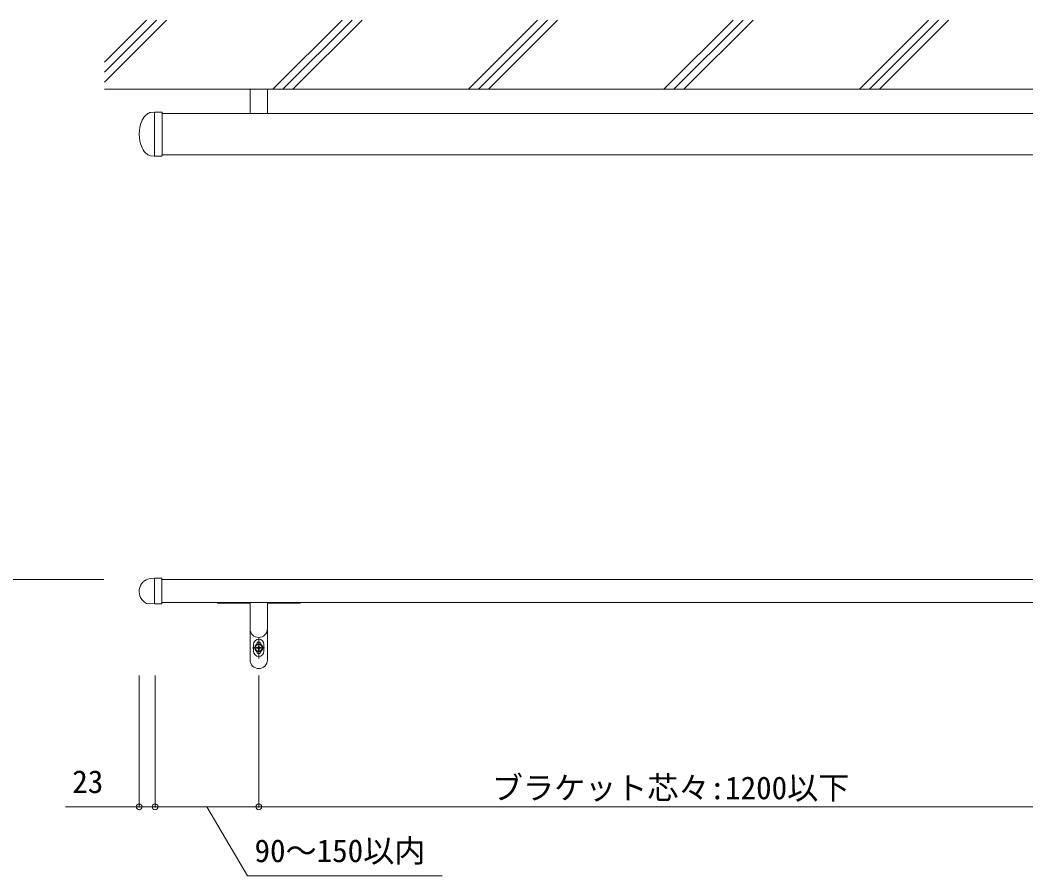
# Model space of a CAD drawing. Units: millimetres, scale not verified. Extents: x -3890 to 4140, y -2825 to 2898.
# Drawn here: x -1208 to 247, y -80 to 1158 of the extents above; entities that cross this region are included whole.
import ezdxf
from ezdxf.enums import TextEntityAlignment as Align

# ---------------------------------------------------------------- set-up
doc = ezdxf.new("R2010")
doc.units = ezdxf.units.MM
doc.header["$LTSCALE"] = 10
for name, color, linetype, lineweight in [('0-3_YKK_11', 4, 'Continuous', 9), ('0-4_YKK_12', 2, 'Continuous', 9), ('0-7_YSS_K', 6, 'Continuous', 9)]:
    doc.layers.add(name, color=color, linetype=linetype, lineweight=lineweight)
doc.styles.add('ＭＳ ゴシック', font='')
doc.styles.get('ＭＳ ゴシック').set_extended_font_data('MS Gothic')

msp = doc.modelspace()

# ---------------------------------------------------------------- linework, layer by layer
at = {"layer": '0-3_YKK_11'}
for p, q in [((-1085.86, 1097.02), (-1024.96, 1157.92)), ((-1085.86, 1082.52), (-1010.46, 1157.92)), ((-1085.86, 1068.02), (-995.96, 1157.92)), ((-842.12, 1057.92), (-742.12, 1157.92)), ((-827.62, 1057.92), (-727.62, 1157.92)), ((-813.12, 1057.92), (-713.12, 1157.92)), ((-559.27, 1057.92), (-459.27, 1157.92)), ((-544.77, 1057.92), (-444.77, 1157.92)), ((-530.27, 1057.92), (-430.27, 1157.92)), ((-276.43, 1057.92), (-176.43, 1157.92)), ((-261.93, 1057.92), (-161.93, 1157.92)), ((-247.43, 1057.92), (-147.43, 1157.92)), ((6.41, 1057.92), (106.41, 1157.92)), ((20.91, 1057.92), (120.91, 1157.92)), ((35.41, 1057.92), (135.41, 1157.92)), ((-1085.86, 1057.92), (1760.64, 1057.92)), ((-875.11, 1057.92), (-875.11, 1022.92)), ((-850.11, 1057.92), (-850.11, 1022.92)), ((-1003.06, 1024.67), (-1013.56, 1024.67)), ((-1013.56, 961.17), (-1013.56, 1024.67)), ((-1002.56, 1024.17), (-1002.56, 961.67)), ((325.94, 1022.92), (-1002.56, 1022.92)), ((-1013.56, 961.17), (-1003.06, 961.17)), ((325.94, 962.92), (-1002.56, 962.92)), ((-1019.89, 349.93), (-1013.59, 350.26)), ((-1013.59, 350.26), (-1013.59, 313.26)), ((-1013.59, 350.26), (-1003.09, 350.26)), ((-1013.59, 350.26), (-1013.59, 313.26)), ((-1002.59, 313.76), (-1002.59, 349.76)), ((325.91, 348.51), (-1002.59, 348.51)), ((-1025.09, 313.86), (-1013.59, 313.26)), ((-1003.09, 313.26), (-1013.59, 313.26)), ((-1002.59, 315.01), (325.91, 315.01)), ((-876.09, 314.01), (-921.59, 314.01)), ((-875.09, 313.01), (-875.09, 232.01)), ((-850.09, 232.01), (-850.09, 313.01)), ((-803.59, 314.01), (-849.09, 314.01)), ((-870.09, 254.51), (-870.09, 244.51)), ((-862.59, 255.26), (-867.59, 252.37)), ((-867.59, 252.37), (-867.59, 246.65)), ((-865.84, 254.51), (-865.84, 254.25)), ((-865.74, 250.01), (-864.09, 250.01)), ((-865.74, 250.01), (-865.74, 249.01)), ((-865.74, 249.01), (-864.09, 249.01)), ((-863.09, 252.66), (-863.09, 251.01)), ((-862.09, 252.66), (-863.09, 252.66)), ((-863.09, 248.01), (-863.09, 246.36)), ((-862.59, 255.26), (-857.59, 252.37)), ((-862.09, 252.66), (-862.09, 251.01)), ((-862.09, 248.01), (-862.09, 246.36)), ((-861.09, 250.01), (-859.44, 250.01)), ((-861.09, 249.01), (-859.44, 249.01)), ((-859.44, 249.01), (-859.44, 250.01)), ((-859.34, 254.51), (-859.34, 254.25)), ((-857.59, 246.65), (-857.59, 252.37)), ((-855.09, 244.51), (-855.09, 254.51)), ((-862.59, 243.76), (-867.59, 246.65)), ((-865.84, 244.77), (-865.84, 244.51)), ((-863.09, 246.36), (-862.09, 246.36)), ((-862.59, 243.76), (-857.59, 246.65)), ((-859.34, 244.77), (-859.34, 244.51))]:
    msp.add_line(p, q, dxfattribs=at)
for points in [[(-1018.99, 1024.39), (-1013.56, 1024.67), (-1013.56, 961.17), (-1018.99, 961.46)], [(-1003.09, 313.26), (-1003.08, 313.26), (-1003.07, 313.26), (-1003.06, 313.26), (-1003.05, 313.26), (-1003.04, 313.26), (-1003.03, 313.26), (-1003.02, 313.26), (-1003.01, 313.27), (-1003, 313.27), (-1002.99, 313.27), (-1002.99, 313.27), (-1002.98, 313.27), (-1002.97, 313.28), (-1002.96, 313.28), (-1002.95, 313.28), (-1002.94, 313.28), (-1002.93, 313.29), (-1002.92, 313.29), (-1002.91, 313.29), (-1002.9, 313.3), (-1002.9, 313.3), (-1002.89, 313.3), (-1002.88, 313.31), (-1002.87, 313.31), (-1002.86, 313.31), (-1002.85, 313.32), (-1002.85, 313.32), (-1002.84, 313.33), (-1002.83, 313.33), (-1002.82, 313.34), (-1002.81, 313.34), (-1002.81, 313.35), (-1002.8, 313.35), (-1002.79, 313.36), (-1002.78, 313.36), (-1002.78, 313.37), (-1002.77, 313.38), (-1002.76, 313.38), (-1002.75, 313.39)], [(-1002.75, 313.39), (-1002.75, 313.39), (-1002.74, 313.4), (-1002.73, 313.41), (-1002.73, 313.41), (-1002.72, 313.42), (-1002.71, 313.43), (-1002.71, 313.43), (-1002.7, 313.44), (-1002.7, 313.45), (-1002.69, 313.46), (-1002.69, 313.46), (-1002.68, 313.47), (-1002.67, 313.48), (-1002.67, 313.49), (-1002.66, 313.49), (-1002.66, 313.5), (-1002.66, 313.51), (-1002.65, 313.52), (-1002.65, 313.53), (-1002.64, 313.54), (-1002.64, 313.54), (-1002.63, 313.55), (-1002.63, 313.56), (-1002.63, 313.57), (-1002.62, 313.58), (-1002.62, 313.59), (-1002.62, 313.6), (-1002.61, 313.6), (-1002.61, 313.61), (-1002.61, 313.62), (-1002.61, 313.63), (-1002.6, 313.64), (-1002.6, 313.65), (-1002.6, 313.66), (-1002.6, 313.67), (-1002.6, 313.68), (-1002.59, 313.69), (-1002.59, 313.7), (-1002.59, 313.7)], [(-1002.59, 313.7), (-1002.59, 313.71), (-1002.59, 313.72), (-1002.59, 313.73), (-1002.59, 313.74), (-1002.59, 313.75), (-1002.59, 313.76)]]:
    msp.add_lwpolyline(points, dxfattribs=at)
for radius in [5.75, 5]:
    msp.add_circle((-862.59, 249.51), radius, dxfattribs=at)
for centre, radius, start, end in [((-1009.6, 1003.21), 23.75, 127.61962, 155.70188), ((-1016.31, 1011.92), 12.75, 102.1262, 127.61962), ((-1003.06, 1024.17), 0.5, 0, 90), ((-986.81, 992.92), 48.75, 155.70188, 204.29812), ((-1009.6, 982.63), 23.75, 204.29812, 232.38038), ((-1016.31, 973.92), 12.75, 232.38038, 257.8738), ((-1003.06, 961.67), 0.5, 270, 0), ((-1016.34, 331.01), 19.25, 100.62706, 242.97075), ((-1003.09, 349.76), 0.5, 0, 90), ((-921.59, 315.01), 1, 180, 270), ((-876.09, 313.01), 1, 0, 90), ((-849.09, 313.01), 1, 90, 180), ((-803.59, 315.01), 1, 270, 0), ((-862.59, 277.01), 12.5, 180, 0), ((-862.59, 254.51), 7.5, 0, 180), ((-862.59, 254.51), 3.25, 0, 180), ((-864.09, 251.01), 1, 270, 0), ((-864.09, 248.01), 1, 0, 90), ((-861.09, 251.01), 1, 180, 270), ((-861.09, 248.01), 1, 90, 180), ((-862.59, 244.51), 7.5, 180, 0), ((-862.59, 244.51), 3.25, 180, 0), ((-862.59, 232.01), 12.5, 180, 0)]:
    msp.add_arc(centre, radius, start, end, dxfattribs=at)
at = {"layer": '0-4_YKK_12'}
for p, q in [((-862.59, 264.51), (-862.59, 234.06)), ((-871.49, 249.51), (-854.36, 249.51))]:
    msp.add_line(p, q, dxfattribs=at)
at = {"layer": '0-7_YSS_K'}
for p, q in [((-1086.84, 348.51), (-1236.59, 348.51)), ((-1035.59, 209.51), (-1035.59, 18.51)), ((-1012.59, 209.51), (-1012.59, 18.51)), ((-1012.59, 209.51), (-1012.59, 18.51)), ((-862.59, 209.51), (-862.59, 18.51)), ((-862.59, 209.51), (-862.59, 18.51)), ((-862.59, 19.51), (-1012.59, 19.51)), ((-862.59, 19.51), (337.41, 19.51))]:
    msp.add_line(p, q, dxfattribs=at)
for points in [[(-1012.59, 19.51), (-1035.59, 19.51), (-1142.39, 19.51)], [(-937.59, 19.51), (-878.72, -80.49), (-597.12, -80.49)]]:
    msp.add_lwpolyline(points, dxfattribs=at)
for centre in [(-1035.59, 19.51), (-1012.59, 19.51), (-1012.59, 19.51), (-862.59, 19.51), (-862.59, 19.51)]:
    msp.add_circle(centre, 4.25, dxfattribs=at)

# ---------------------------------------------------------------- texts
at = {"layer": '0-7_YSS_K', "style": 'ＭＳ ゴシック'}
for s, p in [('23', (-1132.39, 29.51)), ('ブラケット芯々:1200以下', (-525.39, 20.51)), ('90～150以内', (-868.72, -70.49))]:
    msp.add_text(s, height=32.99, dxfattribs=at).set_placement(p, align=Align.BOTTOM_LEFT)

doc.saveas('drawing.dxf')
